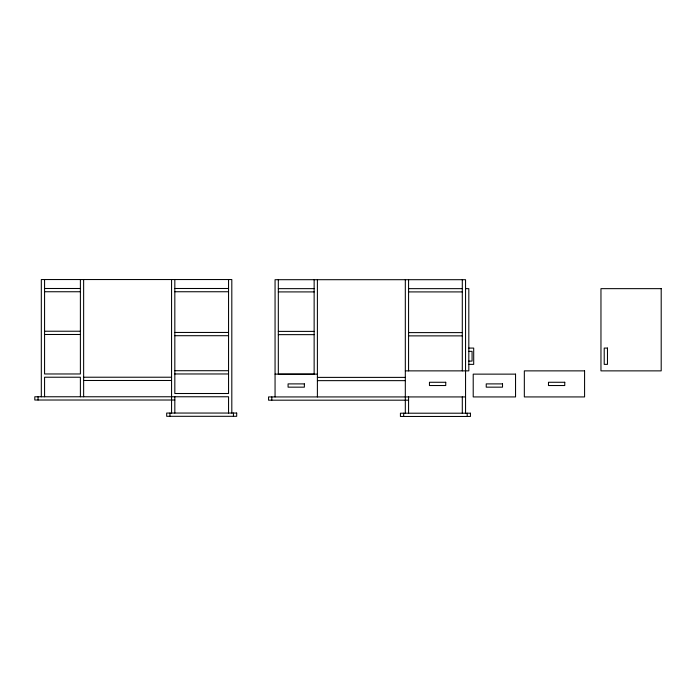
<?xml version="1.0" encoding="UTF-8"?>
<svg xmlns="http://www.w3.org/2000/svg" width="696" height="696" viewBox="0 0 696 696"><rect width="100%" height="100%" fill="white"/><g stroke="black" fill="none" stroke-linecap="round" stroke-linejoin="round"><path stroke-width="1.04" d="M44.57 288.492L80.388 288.492M174.826 288.492L228.549 288.492M278.322 288.649L314.14 288.649M408.569 288.649L462.301 288.649M465.554 288.649L468.817 288.649L468.817 370.872L405.316 370.872M44.57 291.746L80.388 291.746M174.826 291.746L228.549 291.746M278.322 291.911L314.14 291.911M408.569 291.911L462.301 291.911M44.57 331.226L80.388 331.226M278.322 331.392L314.14 331.392M174.826 332.453L228.549 332.453M408.569 332.61L462.301 332.61M44.57 334.489L80.388 334.489M278.322 334.645L314.14 334.645M174.826 335.707L228.549 335.707M408.569 335.872L462.301 335.872M468.817 348.078L473.698 348.078L473.698 364.365L468.817 364.365M468.817 351.341L472.071 351.341L472.071 361.102L468.817 361.102M174.826 370.716L228.549 370.716M174.826 373.97L228.549 373.97M275.059 374.135L317.393 374.135M83.642 377.223L171.564 377.223M317.393 377.389L405.316 377.389M83.642 380.486L171.564 380.486M317.393 380.642L405.316 380.642M465.554 396.929L268.552 396.929L268.552 400.183L408.569 400.183M174.826 400.017L34.8 400.017L34.8 396.764L228.549 396.764L228.549 413.05M467.19 413.207L467.19 416.46M465.554 413.207L465.554 279.696L275.059 279.696L275.059 396.929M462.301 279.696L462.301 370.872M462.301 396.929L462.301 413.207M408.569 279.696L408.569 370.872M408.569 396.929L408.569 413.207M405.316 279.696L405.316 413.207M403.689 413.207L403.689 416.46M317.393 279.696L317.393 396.929M314.14 279.696L314.14 374.187L278.322 374.187L278.322 279.696M271.805 396.929L271.805 400.183M233.438 413.05L233.438 416.304M231.811 413.05L231.811 279.54L41.316 279.54L41.316 396.764M228.549 279.54L228.549 393.51L174.826 393.51L174.826 279.54M174.826 396.764L174.826 413.05M171.564 279.54L171.564 413.05M169.937 413.05L169.937 416.304M83.642 279.54L83.642 396.764M80.388 279.54L80.388 373.97L44.57 373.97L44.57 279.54M80.388 396.764L80.388 377.223L44.57 377.223L44.57 396.764M38.054 396.764L38.054 400.017M661.2 288.649L600.961 288.649L600.961 370.872L661.2 370.872L661.2 288.649M607.469 348.078L604.215 348.078L604.215 364.365L607.469 364.365L607.469 348.078M584.579 370.872L524.332 370.872L524.332 396.929L584.579 396.929L584.579 370.872M515.545 374.135L473.21 374.135L473.21 396.929L515.545 396.929L515.545 374.135M445.745 382.269L429.458 382.269L429.458 385.532L445.745 385.532L445.745 382.269M564.76 382.269L548.483 382.269L548.483 385.532L564.76 385.532L564.76 382.269M304.37 383.896L288.083 383.896L288.083 387.159L304.37 387.159L304.37 383.896M502.521 383.896L486.234 383.896L486.234 387.159L502.521 387.159L502.521 383.896M236.692 413.05L166.683 413.05L166.683 416.304L236.692 416.304L236.692 413.05M470.444 413.207L400.426 413.207L400.426 416.46L470.444 416.46L470.444 413.207"/></g></svg>
